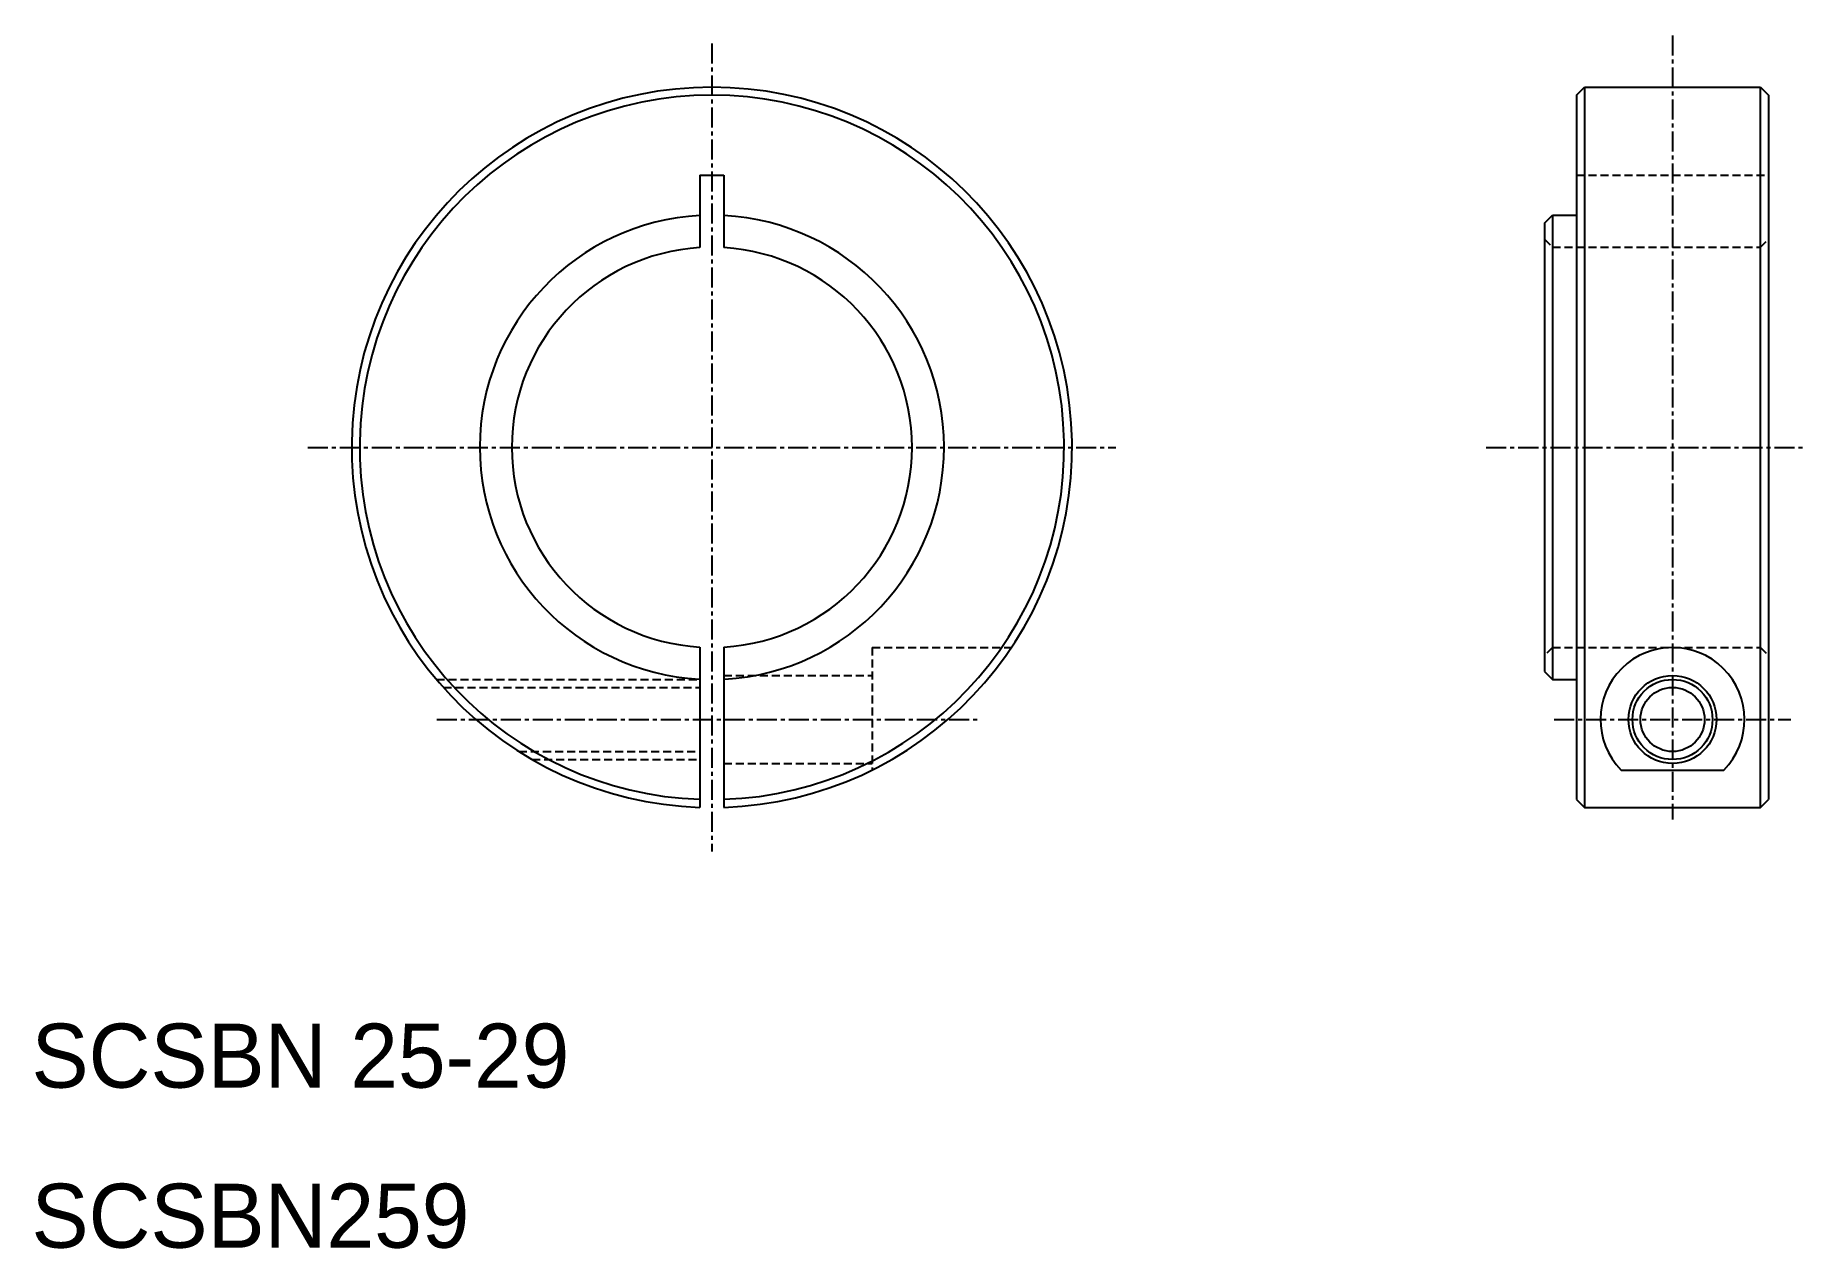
# Model space of a CAD drawing. Extents: x 10 to 121, y 10 to 86.
import ezdxf

# ---------------------------------------------------------------- set-up
doc = ezdxf.new("R2010")
doc.units = 0
doc.linetypes.add('CENTER', pattern=[2, 1.25, -0.25, 0.25, -0.25])
doc.linetypes.add('DASHED', pattern=[0.75, 0.5, -0.25])
doc.layers.get('0').update_dxf_attribs({"linetype": 'CONTINUOUS'})
doc.layers.add('CENTER', color=1, linetype='CENTER')

msp = doc.modelspace()

# ---------------------------------------------------------------- linework, layer by layer
at = {"color": 7, "linetype": 'CONTINUOUS'}
for p, q in [((106.5, 82), (107, 82.5)), ((106.5, 82), (106.5, 38)), ((107, 82.5), (107, 37.5)), ((107, 82.5), (118, 82.5)), ((118, 37.5), (118, 82.5)), ((118, 82.5), (118.5, 82)), ((118.5, 82), (118.5, 38)), ((51.75, 77), (51.75, 72.48)), ((51.75, 77), (53.25, 77)), ((53.25, 77), (53.25, 72.48)), ((104.5, 74), (105, 74.5)), ((104.5, 74), (104.5, 46)), ((105, 74.5), (105, 45.5)), ((105, 74.5), (106.5, 74.5)), ((106.5, 71), (106.5, 71)), ((106.5, 60), (106.5, 60)), ((51.75, 47.52), (51.75, 37.51)), ((53.25, 47.52), (53.25, 37.51)), ((104.5, 46), (105, 45.5)), ((105, 45.5), (106.5, 45.5)), ((109.29, 39.84), (115.71, 39.84)), ((106.5, 38), (107, 37.5)), ((118, 37.5), (118.5, 38)), ((107, 37.5), (118, 37.5))]:
    msp.add_line(p, q, dxfattribs=at)
at = {"color": 3, "linetype": 'DASHED'}
for p, q in [((106.5, 77), (118.5, 77)), ((104.5, 73), (105, 72.5)), ((118, 72.5), (118.5, 73)), ((105, 72.5), (118, 72.5)), ((62.5, 47.5), (62.5, 39.84)), ((62.5, 47.5), (71.21, 47.5)), ((105, 47.5), (104.5, 47)), ((105, 47.5), (118, 47.5)), ((118, 47.5), (118.5, 47)), ((35.3, 45.5), (51.75, 45.5)), ((53.25, 45.75), (62.5, 45.75)), ((35.73, 45), (51.75, 45)), ((40.45, 41), (51.75, 41)), ((41.28, 40.5), (51.75, 40.5)), ((53.25, 40.25), (62.5, 40.25))]:
    msp.add_line(p, q, dxfattribs=at)
at = {"color": 7, "linetype": 'CONTINUOUS'}
for radius in [2.75, 2]:
    msp.add_circle((112.5, 43), radius, dxfattribs=at)
at = {"color": 3}
msp.add_circle((112.5, 43), 2.5, dxfattribs=at)
at = {"color": 7, "linetype": 'CONTINUOUS'}
for centre, radius, start, end in [((52.5, 60), 22.5, 271.9102, 268.0898), ((52.5, 60), 22, 271.9536, 268.0464), ((52.5, 60), 14.5, 92.9649, 266.8153), ((52.5, 60), 14.5, 273.1847, 87.0351), ((52.5, 60), 12.5, 93.4398, 266.5602), ((52.5, 60), 12.5, 273.4398, 86.5602), ((112.5, 43), 4.5, 315.4723, 224.5277)]:
    msp.add_arc(centre, radius, start, end, dxfattribs=at)
at = {"layer": 'CENTER', "color": 1, "linetype": 'CENTER'}
for p, q in [((52.5, 85.24), (52.5, 34.76)), ((112.5, 85.74), (112.5, 36.76)), ((27.26, 60), (77.74, 60)), ((100.87, 60), (120.69, 60)), ((35.31, 43), (69.27, 43)), ((105.11, 43), (119.89, 43))]:
    msp.add_line(p, q, dxfattribs=at)

# ---------------------------------------------------------------- texts
at = {"color": 7, "linetype": 'CONTINUOUS'}
for s, p in [('SCSBN 25-29', (10, 20)), ('SCSBN259', (10, 10))]:
    msp.add_text(s, height=4, dxfattribs=at).set_placement(p)

doc.saveas('drawing.dxf')
